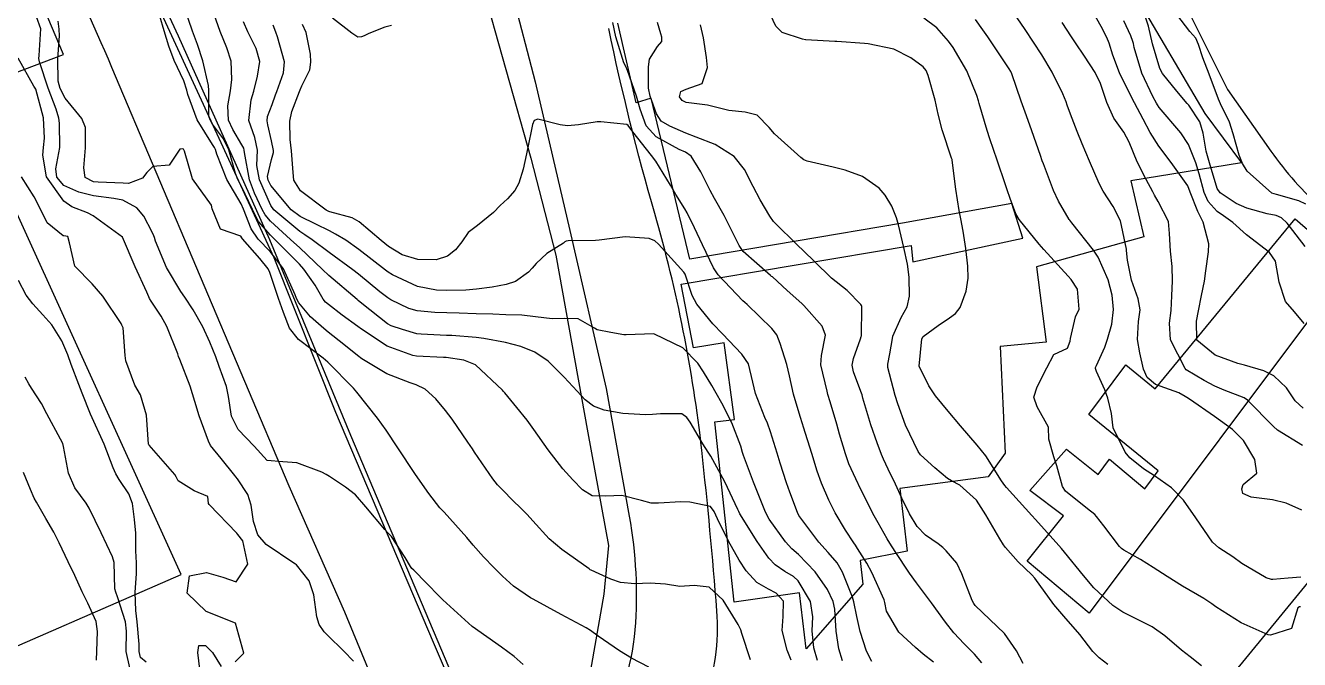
# Model space of a CAD drawing. Header units: metres. Extents: x 318500 to 325275, y 7408834 to 7428799.
# Drawn here: x 320091.6 to 320177.8, y 7410957 to 7410999.9 of the extents above; entities that cross this region are included whole.
import ezdxf

# ---------------------------------------------------------------- set-up
doc = ezdxf.new("R2010")
doc.units = ezdxf.units.M
doc.header["$MEASUREMENT"] = 0
for name, color, linetype in [('Curvas de Nivel 1m', 11, 'Continuous'), ('Curvas de Nivel 5m', 15, 'Continuous'), ('Edificações', 30, 'Continuous'), ('Vias Primárias', 230, 'Continuous')]:
    doc.layers.add(name, color=color, linetype=linetype)

msp = doc.modelspace()

# ---------------------------------------------------------------- linework, layer by layer
at = {"layer": 'Curvas de Nivel 1m', "flags": 128}
for points, elevation in [([(320140.667, 7410956.967), (320140.081, 7410958.731), (320140.007, 7410958.978), (320139.846, 7410959.355), (320138.814, 7410960.991), (320137.879, 7410961.871), (320136.857, 7410961.993), (320135.879, 7410961.913), (320134.919, 7410962.083), (320133.881, 7410962.153), (320132.854, 7410962.096), (320131.881, 7410962.192), (320131.216, 7410962.423), (320129.889, 7410963.031), (320129.834, 7410963.056), (320129.749, 7410963.112), (320127.909, 7410964.409), (320127.062, 7410965.149), (320125.938, 7410966.351), (320125.557, 7410966.779), (320125.186, 7410967.171), (320124.559, 7410967.784), (320123.962, 7410968.377), (320123.565, 7410968.795), (320123.242, 7410969.201), (320121.997, 7410971.005), (320121.855, 7410971.221), (320121.545, 7410971.686), (320120.495, 7410973.235), (320120.036, 7410973.827), (320119.391, 7410974.598), (320118.664, 7410975.261), (320118.054, 7410975.559), (320117.651, 7410975.681), (320116.065, 7410976.307), (320114.381, 7410977.317), (320114.083, 7410977.542), (320113.157, 7410978.271), (320112.106, 7410979.106), (320111.799, 7410979.355), (320110.906, 7410980.156), (320110.127, 7410981.088), (320109.968, 7410981.382), (320109.873, 7410981.643), (320109.085, 7410983.391), (320108.178, 7410984.577), (320107.371, 7410985.412), (320106.885, 7410986.108), (320106.385, 7410987.427), (320106.215, 7410987.795), (320105.238, 7410989.445), (320104.58, 7410991.141), (320104.486, 7410991.457), (320104.415, 7410991.601), (320104.273, 7410991.801), (320103.252, 7410993.47), (320102.615, 7410995.178), (320102.539, 7410995.478), (320102.33, 7410996.115), (320101.697, 7410997.49), (320101.322, 7410998.458), (320101.011, 7410999.5), (320100.428, 7411001.481)], 767), ([(320143.423, 7410956.926), (320143.146, 7410957.604), (320142.817, 7410958.935), (320142.888, 7410959.901), (320142.903, 7410960.934), (320142.406, 7410961.47), (320141.878, 7410961.747), (320141.109, 7410962.188), (320140.379, 7410962.973), (320139.901, 7410963.709), (320139.173, 7410964.987), (320138.439, 7410966.499), (320138.205, 7410966.997), (320137.953, 7410967.325), (320136.562, 7410967.627), (320135.956, 7410967.651), (320134.444, 7410967.542), (320133.955, 7410967.547), (320133.288, 7410967.736), (320131.96, 7410968.074), (320130.887, 7410968.024), (320129.959, 7410968.042), (320129.302, 7410968.458), (320128.652, 7410969.13), (320127.981, 7410969.885), (320126.982, 7410971.15), (320126.021, 7410972.541), (320125.565, 7410973.167), (320124.873, 7410974.012), (320124.048, 7410975.01), (320123.967, 7410975.109), (320123.892, 7410975.192), (320122.075, 7410976.898), (320121.273, 7410977.228), (320120.082, 7410977.398), (320119.912, 7410977.413), (320118.083, 7410977.499), (320117.82, 7410977.538), (320116.093, 7410978.16), (320114.349, 7410979.318), (320114.112, 7410979.5), (320113.051, 7410980.268), (320112.126, 7410980.975), (320111.93, 7410981.155), (320111.774, 7410981.355), (320111.214, 7410982.294), (320110.463, 7410983.375), (320110.165, 7410983.707), (320108.483, 7410985.397), (320108.193, 7410985.676), (320107.392, 7410986.602), (320106.974, 7410987.419), (320106.233, 7410988.967), (320105.986, 7410989.434), (320105.83, 7410989.852), (320105.393, 7410991.443), (320105.02, 7410992.191), (320104.287, 7410993.185), (320104.111, 7410993.462), (320104.036, 7410993.721), (320104.033, 7410995.463), (320104, 7410995.789), (320103.622, 7410997.467), (320103.271, 7410998.561), (320102.932, 7410999.474), (320102.393, 7411001.045)], 768), ([(320133.804, 7410956.474), (320132.629, 7410957.072), (320131.817, 7410957.57), (320130.368, 7410958.566), (320129.837, 7410958.94), (320129.552, 7410959.114), (320127.853, 7410960.016), (320125.971, 7410961.056), (320125.869, 7410961.113), (320125.789, 7410961.161), (320124.644, 7410961.945), (320123.884, 7410962.618), (320123.601, 7410962.909), (320123.315, 7410963.199), (320122.615, 7410963.924), (320121.912, 7410964.71), (320121.473, 7410965.224), (320119.945, 7410966.935), (320119.796, 7410967.091), (320119.648, 7410967.245), (320118.905, 7410968.201), (320118.167, 7410969.267), (320117.974, 7410969.557), (320116.81, 7410971.288), (320116.018, 7410972.491), (320115.44, 7410973.306), (320114.047, 7410975.051), (320113.927, 7410975.2), (320113.818, 7410975.323), (320112.076, 7410977.079), (320111.756, 7410977.355), (320110.099, 7410978.62), (320109.477, 7410979.386), (320109.077, 7410980.434), (320108.749, 7410981.394), (320108.156, 7410983.139), (320108.054, 7410983.402), (320107.478, 7410984.103), (320106.308, 7410985.428), (320106.261, 7410985.499), (320106.192, 7410985.607), (320104.826, 7410986.08), (320104.257, 7410987.459), (320104.213, 7410987.693), (320102.932, 7410989.473), (320102.396, 7410991.351), (320102.313, 7410991.48), (320102.27, 7410991.522), (320102.06, 7410991.483), (320101.34, 7410990.408), (320100.252, 7410990.312), (320099.841, 7410989.921), (320099.54, 7410989.52), (320098.595, 7410989.174), (320098.235, 7410989.184), (320096.544, 7410989.248), (320096.236, 7410989.289), (320095.657, 7410989.569), (320095.587, 7410990.232), (320095.694, 7410991.569), (320095.679, 7410992.964), (320095.441, 7410993.573), (320094.31, 7410994.94), (320093.966, 7410995.595), (320093.843, 7410996.082), (320093.815, 7410997.598), (320093.92, 7410999.151), (320093.906, 7410999.597), (320093.835, 7411000.141)], 766), ([(320145.191, 7410956.906), (320144.952, 7410957.78), (320144.835, 7410958.91), (320144.889, 7410959.875), (320144.721, 7410960.911), (320143.891, 7410962.305), (320143.568, 7410962.598), (320142.996, 7410962.933), (320142.337, 7410963.383), (320141.903, 7410963.831), (320141.118, 7410964.962), (320139.948, 7410966.839), (320139.872, 7410966.981), (320139.806, 7410967.127), (320138.938, 7410968.99), (320137.996, 7410970.723), (320137.813, 7410971.003), (320137.455, 7410971.562), (320136.589, 7410973.022), (320136.362, 7410973.352), (320136.036, 7410973.604), (320134.581, 7410973.598), (320134.035, 7410973.547), (320133.564, 7410973.535), (320132.035, 7410973.613), (320130.777, 7410973.839), (320130.04, 7410974.118), (320129.477, 7410974.551), (320128.943, 7410975.127), (320128.064, 7410976.08), (320126.992, 7410977.151), (320126.089, 7410977.773), (320125.132, 7410978.137), (320124.098, 7410978.421), (320122.622, 7410978.692), (320122.103, 7410978.756), (320120.462, 7410978.879), (320120.105, 7410978.895), (320118.4, 7410978.972), (320118.106, 7410979.012), (320117.135, 7410979.285), (320116.359, 7410979.543), (320116.114, 7410979.682), (320114.383, 7410981.062), (320114.129, 7410981.267), (320114.099, 7410981.29), (320114.06, 7410981.321), (320112.154, 7410982.957), (320111.731, 7410983.356), (320110.182, 7410984.815), (320109.56, 7410985.386), (320108.202, 7410986.617), (320107.84, 7410987.039), (320107.643, 7410987.409), (320107.127, 7410988.516), (320106.782, 7410989.422), (320106.437, 7410991.258), (320106.429, 7410991.428), (320106.4, 7410991.557), (320106.274, 7410991.793), (320105.658, 7410992.813), (320105.37, 7410993.444), (320105.321, 7410994.428), (320105.498, 7410995.442), (320105.576, 7410996.197), (320105.532, 7410997.442), (320105.253, 7410998.341), (320104.789, 7410999.454), (320104.387, 7411000.585)], 769), ([(320116.378, 7410999.859), (320115.937, 7410999.744), (320114.859, 7410999.315), (320114.529, 7410999.158), (320114.368, 7410999.084), (320114.101, 7410999.058), (320113.708, 7410999.33), (320112.385, 7411000.357)], 773), ([(320171.168, 7410956.56), (320170.413, 7410957.158), (320169.83, 7410957.621), (320168.685, 7410958.592), (320167.849, 7410959.19), (320166.713, 7410959.761), (320165.863, 7410960.186), (320165.185, 7410960.64), (320163.888, 7410961.836), (320163.19, 7410962.667), (320161.916, 7410964.242), (320161.715, 7410964.48), (320161.532, 7410964.686), (320159.946, 7410966.439), (320159.701, 7410966.714), (320157.978, 7410968.61), (320157.873, 7410968.741), (320157.652, 7410969.074), (320156.584, 7410970.754), (320156.011, 7410971.48), (320154.88, 7410972.777), (320154.045, 7410973.772), (320153.193, 7410974.803), (320152.739, 7410975.482), (320152.08, 7410976.82), (320152.252, 7410978.674), (320152.354, 7410978.816), (320153.359, 7410979.564), (320154.129, 7410980.089), (320154.539, 7410980.378), (320154.862, 7410980.779), (320155.255, 7410981.878), (320155.396, 7410982.771), (320155.376, 7410983.567), (320155.236, 7410984.774), (320155.05, 7410985.935), (320154.89, 7410986.78), (320154.788, 7410987.344), (320154.561, 7410988.785), (320154.31, 7410990.748), (320154.301, 7410990.79), (320154.271, 7410990.874), (320153.628, 7410992.8), (320153.363, 7410993.857), (320153.159, 7410994.807), (320152.692, 7410996.467), (320152.545, 7410996.817), (320152.354, 7410997.066), (320151.524, 7410997.667), (320150.371, 7410998.249), (320148.628, 7410998.615), (320148.376, 7410998.631), (320146.515, 7410998.761), (320146.378, 7410998.77), (320144.412, 7410998.887), (320144.38, 7410998.891), (320144.195, 7410998.923), (320142.814, 7410999.373), (320142.389, 7410999.802), (320142.021, 7411000.581)], 776), ([(320177.871, 7410960.536), (320177.803, 7410960.539), (320177.691, 7410960.473), (320177.254, 7410959.074), (320175.842, 7410958.626), (320175.683, 7410958.661), (320173.854, 7410959.465), (320172.154, 7410960.546), (320171.873, 7410960.757), (320171.325, 7410961.112), (320169.89, 7410961.943), (320168.843, 7410962.591), (320167.906, 7410963.213), (320167.047, 7410963.749), (320165.917, 7410964.376), (320165.772, 7410964.486), (320165.631, 7410964.634), (320164.578, 7410966.013), (320164.083, 7410966.658), (320163.952, 7410966.792), (320163.456, 7410967.166), (320161.975, 7410968.363), (320161.765, 7410968.683), (320161.379, 7410970.074), (320161.177, 7410970.692), (320160.84, 7410971.875), (320160.817, 7410972.698), (320160.051, 7410974.077), (320159.825, 7410974.714), (320160.067, 7410975.411), (320160.713, 7410976.701), (320161.176, 7410977.612), (320162.1, 7410978.044), (320162.281, 7410978.505), (320162.312, 7410978.678), (320162.66, 7410980.147), (320162.907, 7410980.672), (320162.798, 7410982.029), (320162.359, 7410982.678), (320162.163, 7410982.906), (320160.51, 7410984.705), (320160.195, 7410985.064), (320158.838, 7410986.731), (320158.613, 7410987.123), (320158.234, 7410988.163), (320158.028, 7410988.742), (320157.915, 7410989.073), (320157.346, 7410990.749), (320156.859, 7410992.187), (320156.673, 7410992.756), (320156.312, 7410993.958), (320156.135, 7410994.58), (320156.085, 7410994.764), (320155.976, 7410995.114), (320155.296, 7410996.776), (320154.374, 7410998.364), (320154.066, 7410998.795), (320153.267, 7410999.685), (320152.395, 7411000.352)], 777), ([(320177.901, 7410962.55), (320177.044, 7410962.483), (320175.999, 7410962.398), (320175.899, 7410962.401), (320175.547, 7410962.504), (320173.91, 7410963.479), (320173.301, 7410963.916), (320172.354, 7410964.543), (320171.926, 7410964.922), (320170.798, 7410966.567), (320169.968, 7410967.755), (320169.154, 7410968.588), (320167.988, 7410969.406), (320167.261, 7410969.879), (320166.32, 7410970.625), (320166.006, 7410971.003), (320165.204, 7410972.642), (320165.08, 7410973.609), (320164.85, 7410974.648), (320164.633, 7410975.219), (320164.078, 7410976.455), (320164.011, 7410976.661), (320164.016, 7410976.726), (320164.083, 7410976.87), (320164.643, 7410978.111), (320164.821, 7410978.649), (320165.12, 7410979.65), (320165.226, 7410980.644), (320165.129, 7410981.625), (320164.87, 7410982.649), (320164.183, 7410984.188), (320163.873, 7410984.663), (320162.394, 7410986.501), (320162.259, 7410986.68), (320162.221, 7410986.741), (320161.511, 7410987.969), (320161.171, 7410988.696), (320160.483, 7410990.491), (320160.398, 7410990.708), (320160.275, 7410991.053), (320159.693, 7410992.719), (320159.332, 7410993.747), (320158.988, 7410994.73), (320158.348, 7410996.574), (320158.277, 7410996.741), (320158.166, 7410996.929), (320156.951, 7410998.754), (320156.719, 7410999.092), (320156.388, 7410999.567), (320155.886, 7411000.259)], 778), ([(320177.959, 7410967.09), (320176.897, 7410967.555), (320175.969, 7410967.774), (320174.537, 7410967.949), (320173.975, 7410968.217), (320173.913, 7410968.521), (320173.983, 7410968.816), (320174.92, 7410969.582), (320174.789, 7410970.512), (320174.019, 7410971.788), (320173.278, 7410972.531), (320172.043, 7410973.402), (320170.352, 7410974.576), (320170.179, 7410974.696), (320170.062, 7410974.772), (320169.638, 7410975.01), (320168.07, 7410975.582), (320167.507, 7410976.042), (320167.251, 7410976.612), (320166.999, 7410977.714), (320166.852, 7410978.619), (320166.912, 7410979.835), (320167.025, 7410980.617), (320166.894, 7410981.365), (320166.45, 7410982.626), (320166.18, 7410983.986), (320166.105, 7410984.631), (320166.093, 7410984.73), (320165.692, 7410986.638), (320165.192, 7410987.608), (320164.516, 7410988.656), (320164.248, 7410989.176), (320163.609, 7410990.667), (320163.103, 7410991.857), (320162.766, 7410992.675), (320162.312, 7410993.863), (320162.096, 7410994.461), (320162.014, 7410994.685), (320161.791, 7410995.225), (320161.076, 7410996.699), (320160.368, 7410997.878), (320159.809, 7410998.719), (320159.237, 7410999.576), (320158.456, 7411000.739)], 779), ([(320178.053, 7410973.973), (320177.516, 7410974.478), (320176.927, 7410975.345), (320176.077, 7410976.166), (320175.385, 7410976.507), (320174.085, 7410976.875), (320173.628, 7410976.986), (320172.095, 7410977.555), (320170.862, 7410978.569), (320170.835, 7410979.864), (320170.979, 7410980.567), (320171.174, 7410981.588), (320171.372, 7410982.562), (320171.461, 7410983.271), (320171.659, 7410984.558), (320171.678, 7410985.078), (320171.28, 7410986.564), (320170.936, 7410987.278), (320170.419, 7410988.577), (320170.247, 7410989.016), (320169.13, 7410990.591), (320168.286, 7410991.691), (320167.711, 7410992.609), (320167.221, 7410993.528), (320166.648, 7410994.625), (320166.329, 7410995.223), (320165.628, 7410996.641), (320165.168, 7410997.848), (320164.92, 7410998.652), (320164.769, 7410999.04), (320164.391, 7410999.786), (320163.882, 7411000.665)], 781), ([(320178.129, 7410979.707), (320177.461, 7410980.48), (320176.848, 7410981.191), (320176.421, 7410982.496), (320176.181, 7410983.906), (320175.785, 7410984.504), (320174.208, 7410985.7), (320173.287, 7410986.534), (320172.653, 7410986.972), (320172.227, 7410987.271), (320171.631, 7410987.956), (320171.362, 7410988.563), (320171.017, 7410989.81), (320170.787, 7410990.572), (320170.288, 7410991.796), (320169.775, 7410992.585), (320168.317, 7410994.307), (320168.202, 7410994.485), (320168.138, 7410994.603), (320167.891, 7410995.042), (320167.146, 7410996.618), (320166.631, 7410998.371), (320166.576, 7410998.627), (320166.532, 7410998.778), (320166.385, 7410999.152), (320165.918, 7411000.16)], 782), ([(320178.197, 7410984.917), (320176.962, 7410986.489), (320176.586, 7410986.857), (320176.225, 7410986.996), (320175.617, 7410987.115), (320174.23, 7410987.501), (320173.526, 7410987.824), (320172.436, 7410988.547), (320172.244, 7410988.839), (320171.708, 7410990.558), (320171.495, 7410991.349), (320171.282, 7410992.565), (320171.068, 7410993.329), (320170.319, 7410994.456), (320170.214, 7410994.581), (320169.499, 7410995.422), (320168.531, 7410996.598), (320168.355, 7410996.946), (320167.868, 7410998.608), (320167.593, 7410999.813), (320167.33, 7411000.616)], 783), ([(320178.233, 7410987.78), (320177.755, 7410987.997), (320176.239, 7410988.425), (320175.939, 7410988.503), (320174.262, 7410989.995), (320173.95, 7410990.525), (320173.733, 7410991.073), (320173.313, 7410992.535), (320173.073, 7410993.304), (320172.458, 7410994.548), (320172.325, 7410994.859), (320171.701, 7410996.56), (320171.26, 7410997.673), (320170.982, 7410998.571), (320170.795, 7410998.985), (320170.389, 7410999.456), (320169.508, 7411000.589)], 784), ([(320148.867, 7410956.854), (320148.517, 7410957.55), (320148.082, 7410958.866), (320147.855, 7410959.901), (320147.657, 7410960.873), (320147.56, 7410961.19), (320146.891, 7410962.885), (320146.534, 7410963.518), (320145.913, 7410964.223), (320145.293, 7410964.906), (320143.947, 7410966.723), (320143.841, 7410966.922), (320143.323, 7410968.289), (320143.098, 7410968.933), (320142.682, 7410970.247), (320142.468, 7410970.943), (320142.021, 7410972.375), (320141.817, 7410972.953), (320141.638, 7410973.354), (320141.004, 7410974.966), (320140.836, 7410975.737), (320140.528, 7410976.973), (320140.09, 7410977.637), (320138.765, 7410978.993), (320138.12, 7410979.686), (320137.049, 7410981.016), (320136.729, 7410981.604), (320136.242, 7410983.029), (320136.162, 7410983.178), (320134.457, 7410985.056), (320134.194, 7410985.296), (320133.811, 7410985.446), (320132.195, 7410985.568), (320130.424, 7410985.338), (320130.192, 7410985.309), (320128.347, 7410985.293), (320128.191, 7410985.266), (320128.114, 7410985.217), (320128.011, 7410985.142), (320126.903, 7410984.429), (320126.169, 7410983.752), (320125.891, 7410983.438), (320125.648, 7410983.168), (320124.785, 7410982.546), (320124.147, 7410982.345), (320123.188, 7410982.161), (320122.142, 7410982.025), (320121.404, 7410981.964), (320120.14, 7410981.936), (320119.427, 7410981.964), (320118.144, 7410982.214), (320116.454, 7410982.997), (320116.158, 7410983.176), (320115.984, 7410983.302), (320114.181, 7410984.705), (320113.301, 7410985.333), (320112.6, 7410985.75), (320112.196, 7410985.964), (320111.265, 7410986.428), (320110.205, 7410986.929), (320109.594, 7410987.386), (320108.234, 7410989.026), (320108.04, 7410989.403), (320108.009, 7410989.638), (320108.261, 7410990.795), (320108.4, 7410991.267), (320108.399, 7410991.399), (320108.276, 7410992.047), (320108.029, 7410993.145), (320107.968, 7410993.405), (320108.005, 7410993.694), (320108.307, 7410994.508), (320108.551, 7410995.163), (320108.636, 7410995.397), (320109.089, 7410996.642), (320109.16, 7410997.392), (320108.681, 7410999.083), (320108.561, 7410999.398), (320108.377, 7410999.87)], 771), ([(320153.039, 7410956.802), (320152.345, 7410957.332), (320151.83, 7410957.796), (320150.703, 7410958.831), (320149.861, 7410960.256), (320149.758, 7410960.842), (320149.707, 7410961.008), (320148.881, 7410962.855), (320148.535, 7410963.489), (320147.916, 7410964.477), (320147.761, 7410964.715), (320147.654, 7410964.874), (320147.092, 7410965.723), (320146.397, 7410966.893), (320145.963, 7410967.747), (320145.468, 7410968.905), (320145.189, 7410969.707), (320144.808, 7410970.912), (320144.263, 7410972.681), (320144.191, 7410972.918), (320144.037, 7410973.403), (320143.567, 7410974.927), (320143.298, 7410976.157), (320143.123, 7410976.934), (320142.687, 7410978.355), (320142.454, 7410978.945), (320142.116, 7410979.373), (320140.438, 7410980.976), (320140.275, 7410981.112), (320140.142, 7410981.23), (320138.478, 7410982.997), (320138.167, 7410983.461), (320137.425, 7410985.011), (320136.692, 7410986.544), (320136.458, 7410987.026), (320136.378, 7410987.184), (320136.224, 7410987.458), (320135.621, 7410988.427), (320135.265, 7410989.045), (320134.264, 7410990.67), (320133.98, 7410991.063), (320132.706, 7410992.664), (320132.384, 7410993.079), (320132.301, 7410993.167), (320130.537, 7410993.341), (320130.302, 7410993.344), (320129.027, 7410993.129), (320128.289, 7410993.06), (320127.791, 7410993.145), (320126.296, 7410993.528), (320126.039, 7410993.419), (320125.929, 7410993.165), (320125.836, 7410992.717), (320125.519, 7410991.171), (320125.299, 7410990.129), (320125.005, 7410989.179), (320124.727, 7410988.688), (320124.224, 7410988.127), (320123.74, 7410987.674), (320123.297, 7410987.204), (320122.201, 7410986.328), (320121.579, 7410985.844), (320121.142, 7410985.23), (320120.725, 7410984.691), (320120.175, 7410984.243), (320119.417, 7410984.005), (320118.171, 7410984.031), (320117.113, 7410984.349), (320116.184, 7410984.911), (320115.681, 7410985.305), (320114.202, 7410986.57), (320113.716, 7410986.838), (320112.209, 7410987.259), (320112.137, 7410987.279), (320111.965, 7410987.354), (320110.23, 7410988.682), (320109.785, 7410989.385), (320109.727, 7410989.906), (320109.626, 7410991.386), (320109.527, 7410992.138), (320109.501, 7410993.388), (320109.651, 7410994.035), (320110.153, 7410995.382), (320110.198, 7410995.505), (320110.326, 7410995.776), (320110.862, 7410996.853), (320110.939, 7410997.371), (320110.904, 7410997.92), (320110.607, 7410999.376), (320110.378, 7410999.925)], 772), ([(320156.321, 7410956.755), (320155.826, 7410957.332), (320155.113, 7410958.051), (320154.425, 7410958.781), (320153.851, 7410959.507), (320152.904, 7410960.804), (320151.89, 7410962.174), (320151.434, 7410962.825), (320150.456, 7410964.293), (320150.099, 7410964.838), (320149.924, 7410965.13), (320149.303, 7410966.212), (320148.949, 7410966.855), (320147.979, 7410968.815), (320147.955, 7410968.87), (320147.327, 7410970.214), (320147.086, 7410970.884), (320146.696, 7410972.214), (320146.5, 7410972.893), (320146.052, 7410974.395), (320145.903, 7410974.902), (320145.846, 7410975.118), (320145.432, 7410976.906), (320145.461, 7410977.535), (320145.735, 7410978.904), (320145.513, 7410979.512), (320144.281, 7410980.919), (320144.141, 7410981.059), (320143.154, 7410981.939), (320142.159, 7410982.85), (320142.099, 7410982.89), (320142.019, 7410982.952), (320140.184, 7410984.57), (320139.896, 7410984.983), (320139.587, 7410985.598), (320138.877, 7410986.993), (320138.232, 7410988.161), (320137.934, 7410988.702), (320137.777, 7410989.007), (320137.304, 7410989.965), (320136.65, 7410991.024), (320136.274, 7410991.278), (320135.851, 7410991.462), (320134.289, 7410992.326), (320133.623, 7410993.067), (320133.199, 7410994.183), (320132.948, 7410995.074), (320132.346, 7410996.808), (320132.23, 7410997.082), (320132.106, 7410997.332), (320131.57, 7410999.092), (320131.352, 7411000.058)], 773), ([(320159.115, 7410956.721), (320158.659, 7410957.558), (320157.84, 7410958.74), (320155.868, 7410960.63), (320155.767, 7410960.762), (320155.656, 7410960.981), (320154.975, 7410962.774), (320154.621, 7410963.493), (320153.915, 7410964.325), (320153.674, 7410964.55), (320153.357, 7410964.798), (320152.511, 7410965.394), (320151.937, 7410965.981), (320151.419, 7410966.825), (320150.907, 7410967.889), (320150.48, 7410968.835), (320149.99, 7410969.863), (320149.673, 7410970.521), (320149.531, 7410970.847), (320149.231, 7410971.632), (320148.799, 7410972.858), (320148.269, 7410974.655), (320148.216, 7410974.868), (320148.177, 7410974.985), (320148.064, 7410975.284), (320147.626, 7410976.427), (320147.555, 7410976.878), (320147.639, 7410977.324), (320148.107, 7410978.667), (320148.16, 7410978.819), (320148.167, 7410978.869), (320148.195, 7410980.813), (320148.197, 7410980.869), (320148.188, 7410980.917), (320148.141, 7410980.976), (320147.208, 7410981.941), (320146.159, 7410982.775), (320146.009, 7410982.902), (320144.186, 7410984.672), (320143.917, 7410984.924), (320142.215, 7410986.606), (320141.966, 7410986.954), (320141.332, 7410988.065), (320140.848, 7410988.971), (320140.257, 7410990.116), (320139.563, 7410990.987), (320138.282, 7410991.81), (320136.999, 7410992.31), (320136.293, 7410992.582), (320135.222, 7410993.046), (320134.638, 7410993.389), (320134.308, 7410993.881), (320133.881, 7410995.064), (320133.772, 7410995.622), (320133.777, 7410997.066), (320133.848, 7410997.575), (320134.37, 7410998.42), (320134.662, 7410998.769), (320134.662, 7410999.056), (320134.603, 7410999.278), (320134.39, 7411000.059)], 774), ([(320113.806, 7410956.876), (320113.588, 7410957.103), (320113.381, 7410957.326), (320111.833, 7410958.85), (320111.489, 7410959.355), (320111.335, 7410959.871), (320111.125, 7410961.361), (320110.821, 7410962.308), (320109.957, 7410963.379), (320109.891, 7410963.426), (320109.786, 7410963.487), (320107.91, 7410964.76), (320107.349, 7410965.409), (320107.044, 7410966.303), (320106.904, 7410967.416), (320106.675, 7410968.137), (320105.968, 7410969.189), (320105.865, 7410969.328), (320105.786, 7410969.433), (320104.862, 7410970.572), (320104.155, 7410971.458), (320104.004, 7410971.734), (320103.385, 7410973.466), (320103.092, 7410974.417), (320102.764, 7410975.473), (320102.077, 7410977.263), (320101.988, 7410977.481), (320101.925, 7410977.639), (320101.2, 7410979.494), (320100.814, 7410980.197), (320100.127, 7410981.222), (320100.015, 7410981.398), (320099.964, 7410981.512), (320099.839, 7410981.81), (320099.043, 7410983.527), (320098.19, 7410985.54), (320096.204, 7410986.979), (320095.821, 7410987.181), (320094.772, 7410987.582), (320094.216, 7410987.984), (320093.052, 7410989.608), (320092.801, 7410991.073), (320092.855, 7410991.611), (320092.906, 7410992.24), (320092.85, 7410993.612), (320092.319, 7410995.551), (320092.283, 7410995.62), (320092.19, 7410995.753), (320091.142, 7410997.632)], 764), ([(320105.804, 7410956.822), (320106.41, 7410957.421), (320105.84, 7410959.43), (320103.852, 7410960.238), (320102.557, 7410961.473), (320102.715, 7410962.639), (320103.884, 7410962.862), (320104.98, 7410962.543), (320105.878, 7410962.237), (320106.668, 7410963.418), (320106.331, 7410965.006), (320106, 7410965.429), (320105.921, 7410965.528), (320104.043, 7410967.459), (320104.019, 7410967.527), (320103.955, 7410967.997), (320103.045, 7410968.383), (320101.966, 7410969.067), (320101.818, 7410969.332), (320101.73, 7410969.484), (320099.999, 7410971.467), (320099.972, 7410971.51), (320099.961, 7410971.55), (320099.821, 7410973.513), (320099.4, 7410974.876), (320099.029, 7410975.525), (320098.428, 7410977.181), (320098.377, 7410977.536), (320098.23, 7410979.417), (320098.178, 7410979.539), (320098.155, 7410979.584), (320098.112, 7410979.695), (320096.873, 7410981.553), (320096.142, 7410982.378), (320094.961, 7410983.578), (320094.606, 7410985.161), (320094.503, 7410985.585), (320094.229, 7410985.628), (320094.19, 7410985.635), (320093.103, 7410986.51), (320092.551, 7410987.615), (320092.22, 7410988.26), (320091.37, 7410989.629)], 763), ([(320099.803, 7410956.794), (320099.412, 7410957.122), (320099.315, 7410957.517), (320099.312, 7410958.024), (320099.185, 7410959.52), (320099.083, 7410960.29), (320099.048, 7410961.522), (320099.15, 7410962.788), (320099.143, 7410963.521), (320099.105, 7410964.319), (320099.089, 7410965.522), (320099.014, 7410966.444), (320098.867, 7410967.526), (320098.61, 7410968.184), (320097.966, 7410969.142), (320097.731, 7410969.542), (320097.567, 7410969.953), (320096.943, 7410971.551), (320096.03, 7410973.56), (320095.458, 7410974.983), (320095.235, 7410975.572), (320094.729, 7410976.922), (320094.484, 7410977.584), (320094.094, 7410978.525), (320093.416, 7410979.6), (320092.8, 7410980.293), (320092.124, 7410981.034), (320091.678, 7410981.625), (320091.163, 7410982.611)], 762), ([(320098.693, 7410956.421), (320098.445, 7410957.53), (320098.459, 7410958.902), (320098.384, 7410959.532), (320097.865, 7410961.225), (320097.735, 7410961.541), (320097.663, 7410961.751), (320097.619, 7410963.543), (320097.521, 7410963.918), (320096.747, 7410965.552), (320095.945, 7410967.212), (320095.729, 7410967.563), (320094.977, 7410968.592), (320094.534, 7410969.582), (320094.197, 7410971.387), (320094.145, 7410971.588), (320094.004, 7410971.883), (320093.07, 7410973.604), (320092.713, 7410974.286), (320092.047, 7410975.32), (320091.852, 7410975.622), (320091.606, 7410976.075)], 761), ([(320103.488, 7410955.768), (320103.28, 7410957.465), (320103.35, 7410957.932), (320103.817, 7410957.926), (320104.281, 7410957.453), (320104.862, 7410956.505)], 763)]:
    msp.add_lwpolyline(points, dxfattribs=dict(at, elevation=elevation))
at = {"layer": 'Curvas de Nivel 5m', "flags": 128}
for points, elevation in [([(320125.291, 7410956.653), (320124.677, 7410957.177), (320123.819, 7410957.814), (320121.84, 7410959.22), (320119.867, 7410961.022), (320119.639, 7410961.243), (320118.758, 7410962.136), (320117.887, 7410963.013), (320117.761, 7410963.144), (320117.666, 7410963.273), (320117.305, 7410963.873), (320116.381, 7410965.293), (320116.162, 7410965.535), (320115.927, 7410965.767), (320114.649, 7410967.313), (320113.958, 7410968.126), (320113.275, 7410968.643), (320112.186, 7410969.347), (320111.972, 7410969.502), (320111.683, 7410969.645), (320109.983, 7410970.278), (320109.027, 7410970.347), (320107.985, 7410970.427), (320107.098, 7410971.414), (320106.017, 7410972.534), (320105.575, 7410973.437), (320105.365, 7410974.762), (320105.22, 7410975.442), (320104.737, 7410976.783), (320104.494, 7410977.454), (320104.095, 7410978.447), (320103.631, 7410979.465), (320102.972, 7410980.621), (320102.41, 7410981.477), (320102.136, 7410981.868), (320101.157, 7410983.495), (320100.427, 7410985.266), (320100.36, 7410985.507), (320100.316, 7410985.632), (320100.194, 7410985.869), (320099.642, 7410986.956), (320099.169, 7410987.526), (320098.218, 7410988.041), (320097.601, 7410988.164), (320096.222, 7410988.338), (320095.228, 7410988.572), (320094.232, 7410989.024), (320093.756, 7410989.597), (320093.69, 7410990.157), (320093.962, 7410991.595), (320093.928, 7410993.237), (320093.878, 7410993.596), (320093.715, 7410994.183), (320093.162, 7410995.607), (320092.579, 7410997.385), (320092.539, 7410997.617), (320092.565, 7410997.83), (320092.667, 7410999.616), (320092.382, 7411000.441)], 765), ([(320146.886, 7410956.884), (320146.636, 7410957.702), (320146.454, 7410958.891), (320146.374, 7410960.381), (320146.263, 7410960.894), (320145.882, 7410961.722), (320145.052, 7410962.908), (320143.912, 7410964.073), (320143.455, 7410964.469), (320143.031, 7410964.933), (320141.943, 7410966.464), (320141.682, 7410966.954), (320141.195, 7410968.194), (320140.874, 7410968.966), (320140.207, 7410970.767), (320140.139, 7410970.978), (320140.006, 7410971.411), (320139.416, 7410972.986), (320138.732, 7410974.311), (320138.348, 7410974.997), (320138.065, 7410975.514), (320137.501, 7410976.438), (320137.098, 7410977.015), (320136.095, 7410978.052), (320134.177, 7410978.991), (320134.109, 7410978.998), (320132.254, 7410978.932), (320132.108, 7410978.941), (320131.228, 7410979.093), (320130.288, 7410979.284), (320130.113, 7410979.381), (320129.005, 7410980.013), (320128.119, 7410980.044), (320127.251, 7410980.016), (320126.12, 7410980.16), (320125.203, 7410980.256), (320124.121, 7410980.297), (320123.246, 7410980.328), (320122.121, 7410980.364), (320120.955, 7410980.398), (320120.122, 7410980.424), (320119.322, 7410980.452), (320118.123, 7410980.551), (320117.557, 7410980.711), (320116.344, 7410981.297), (320116.132, 7410981.429), (320115.609, 7410981.834), (320114.156, 7410983.026), (320113.761, 7410983.326), (320112.177, 7410984.492), (320111.029, 7410985.367), (320110.516, 7410985.698), (320110.195, 7410985.912), (320108.433, 7410987.398), (320108.214, 7410987.689), (320107.46, 7410989.412), (320107.284, 7410990.385), (320107.315, 7410991.414), (320107.136, 7410992.274), (320106.741, 7410993.423), (320106.902, 7410994.83), (320107.079, 7410995.419), (320107.334, 7410996.416), (320107.475, 7410997.413), (320107.232, 7410998.29), (320106.66, 7410999.426), (320106.38, 7411000.107)], 770), ([(320164.834, 7410956.645), (320164.258, 7410957.087), (320163.829, 7410957.523), (320162.939, 7410958.669), (320161.858, 7410959.902), (320161.193, 7410960.69), (320159.897, 7410962.479), (320159.692, 7410962.713), (320158.779, 7410963.597), (320157.918, 7410964.565), (320157.792, 7410964.741), (320157.525, 7410965.145), (320156.579, 7410966.754), (320155.965, 7410967.755), (320154.819, 7410968.777), (320154.255, 7410969.058), (320153.984, 7410969.223), (320153.134, 7410969.946), (320152.164, 7410970.818), (320152.003, 7410971.049), (320151.162, 7410972.829), (320150.625, 7410974.26), (320150.444, 7410974.836), (320150.075, 7410976.292), (320149.966, 7410976.729), (320149.948, 7410976.842), (320149.964, 7410976.96), (320150.092, 7410977.645), (320150.264, 7410978.682), (320150.3, 7410978.838), (320150.856, 7410980.106), (320151.257, 7410980.829), (320151.433, 7410981.541), (320151.4, 7410982.828), (320151.298, 7410983.704), (320151.052, 7410984.831), (320150.685, 7410986.363), (320150.555, 7410986.837), (320150.228, 7410987.634), (320149.772, 7410988.384), (320149.364, 7410988.853), (320148.252, 7410989.645), (320147.067, 7410990.079), (320146.26, 7410990.264), (320144.509, 7410990.675), (320144.268, 7410990.775), (320144.065, 7410990.923), (320142.294, 7410992.531), (320141.922, 7410992.956), (320141.126, 7410993.785), (320140.31, 7410993.996), (320139.208, 7410994.094), (320138.313, 7410994.331), (320137.76, 7410994.454), (320136.316, 7410994.643), (320136.054, 7410994.77), (320135.875, 7410995.037), (320135.966, 7410995.395), (320136.328, 7410995.54), (320137.409, 7410995.939), (320137.752, 7410997.009), (320137.689, 7410997.681), (320137.491, 7410999.013), (320137.278, 7410999.906)], 775), ([(320178.015, 7410971.462), (320176.316, 7410972.496), (320176.034, 7410972.742), (320174.293, 7410974.518), (320174.062, 7410974.671), (320172.714, 7410975.188), (320172.069, 7410975.457), (320171.362, 7410975.85), (320170.148, 7410976.579), (320170.081, 7410976.65), (320169.072, 7410978.59), (320169.001, 7410979.718), (320169.127, 7410980.59), (320169.175, 7410981.564), (320169.222, 7410982.589), (320169.201, 7410983.563), (320169.083, 7410984.591), (320169.011, 7410985.789), (320168.951, 7410986.593), (320168.233, 7410987.949), (320168.002, 7410988.368), (320167.884, 7410988.605), (320167.428, 7410989.436), (320166.83, 7410990.622), (320166.29, 7410991.957), (320165.912, 7410992.636), (320165.246, 7410993.582), (320164.779, 7410994.653), (320164.339, 7410995.924), (320163.975, 7410996.664), (320163.255, 7410997.783), (320162.654, 7410998.677), (320162.384, 7410999.085), (320161.749, 7411000.045)], 780), ([(320096.426, 7410956.931), (320096.463, 7410957.553), (320096.503, 7410958.88), (320096.42, 7410959.554), (320095.858, 7410960.781), (320095.474, 7410961.566), (320094.965, 7410962.658), (320094.528, 7410963.58), (320093.909, 7410964.879), (320093.543, 7410965.596), (320093.016, 7410966.522), (320092.366, 7410967.614), (320092.224, 7410967.888), (320091.959, 7410968.488), (320091.489, 7410969.625)], 760)]:
    msp.add_lwpolyline(points, dxfattribs=dict(at, elevation=elevation))
at = {"layer": 'Edificações'}
for points in [[(320110.612, 7411045.606), (320116.254, 7411025.678), (320120.739, 7411008.883), (320125.821, 7410990.882), (320127.498, 7410984.32), (320129.66, 7410972.316), (320131.065, 7410964.697), (320130.741, 7410961.406), (320129.768, 7410955.742), (320128.31, 7410951.857), (320123.881, 7410951.264), (320122.013, 7410952.308), (320113.641, 7410972.132), (320108.166, 7410985.368), (320101.986, 7410999.137), (320095.97, 7411012.092), (320090.005, 7411024.406), (320088.39, 7411027.732), (320085.466, 7411032.559), (320083.222, 7411035.247), (320080.809, 7411038.165), (320076.866, 7411041.668), (320075.436, 7411043.133), (320086.487, 7411054.033)], [(320166.637, 7411001.988), (320171.402, 7410993.911), (320173.874, 7410990.572), (320166.397, 7410989.339), (320167.268, 7410985.568), (320160.008, 7410983.538), (320160.662, 7410978.449), (320157.567, 7410978.157), (320157.886, 7410970.925), (320156.747, 7410969.333), (320150.774, 7410968.545), (320151.275, 7410964.315), (320148.087, 7410963.679), (320148.269, 7410962.087), (320144.442, 7410957.713), (320143.987, 7410961.489), (320139.57, 7410960.852), (320138.247, 7410973.051), (320139.578, 7410973.209), (320138.891, 7410978.387), (320136.821, 7410978.049), (320135.974, 7410982.359), (320151.54, 7410984.972), (320151.643, 7410983.877), (320159.081, 7410985.482), (320158.347, 7410987.821), (320150.955, 7410986.491), (320136.574, 7410984.057), (320133.957, 7410994.934), (320132.946, 7410994.613), (320131.704, 7411000)], [(320167.62, 7410949.038), (320190.167, 7410976.547)]]:
    msp.add_lwpolyline(points, dxfattribs=at)
for points in [[(320072.308, 7411035.113), (320062.689, 7411032.582), (320066.197, 7411017.094), (320057.039, 7411015.138), (320061.704, 7411003.265), (320067.065, 7410990.746), (320069.887, 7410992.069), (320076.515, 7410978.648), (320084.3, 7410961.522), (320086.838, 7410956.047), (320102.168, 7410962.737), (320091.045, 7410987.162), (320087.47, 7410995.352), (320094.21, 7410997.883), (320085.973, 7411017.289), (320082.102, 7411024.344), (320077.421, 7411030.074)], [(320163.586, 7410960.124), (320159.382, 7410963.622), (320161.849, 7410966.695), (320159.554, 7410968.4), (320162.053, 7410971.206), (320164.177, 7410969.497), (320164.945, 7410970.528), (320167.336, 7410968.524), (320168.25, 7410969.732), (320163.556, 7410973.542), (320166.064, 7410976.902), (320168.042, 7410975.281), (320177.518, 7410986.786), (320181.18, 7410983.598)]]:
    msp.add_lwpolyline(points, close=True, dxfattribs=at)
at = {"layer": 'Vias Primárias'}
for points in [[(320155.868, 7411052.676), (320157.584, 7411039.029), (320159.525, 7411027.87), (320163.904, 7411013.384), (320168.152, 7411005.108), (320172.94, 7410995.526), (320175.866, 7410991.359, 0.059372), (320179.359, 7410987.463, 0.019335)], [(320110.549, 7411052.038, -0.026719), (320113.38, 7411043.926, 0.000257), (320115.635, 7411036.166, -0.015927), (320117.778, 7411027.829), (320120.34, 7411018.237), (320122.901, 7411008.334), (320126.115, 7410996.041), (320128.448, 7410985.983), (320130.896, 7410975.313), (320132.465, 7410966.665, -0.064965), (320132.847, 7410958.982, -0.127949), (320130.361, 7410951.834, -0.271021), (320127.533, 7410950.459, 0.003288), (320124.284, 7410950.688, -0.129491), (320122.106, 7410951.414), (320119.235, 7410958.131), (320112.621, 7410973.692), (320108.449, 7410984.139), (320097.537, 7411007.827), (320089.599, 7411024.825, 0.053001), (320084.205, 7411033.766, 0.068391), (320076.211, 7411041.762, -0.016603), (320071.932, 7411045.238, -0.008463)], [(320149.102, 7410909.498, 0.033988), (320142.346, 7410917.1, -0.019805), (320135.901, 7410923.952, 0.00898), (320128.962, 7410931.656, -0.055565), (320122.786, 7410939.947, 0.001058), (320118.727, 7410946.856), (320113.23, 7410960.181), (320109.472, 7410968.702), (320097.48, 7410997.006, 0.024742), (320093.262, 7411005.816, -0.019945), (320088.485, 7411015.551, 0.022962), (320083.978, 7411024.598, 0.046166), (320079.057, 7411031.787, 0.0424), (320073.602, 7411037.33), (320064.059, 7411045.511)], [(320159.006, 7410907.398, -0.015915), (320152.83, 7410913.394, -0.005714), (320144.059, 7410922.678, 0.006812), (320136.568, 7410930.573, -0.038326), (320131.888, 7410936.174, -0.226308), (320131.085, 7410940.733, -0.05303), (320132.401, 7410944.06, -0.00608), (320135.943, 7410950.625, 0.037491), (320137.519, 7410954.044, 0.109149), (320138.396, 7410960.281, 0.008109), (320137.372, 7410971.137, 0.042989), (320134.191, 7410987.143, -0.019415), (320131.086, 7410999.653)]]:
    msp.add_lwpolyline(points, format="xyb", dxfattribs=at)

doc.saveas('drawing.dxf')
